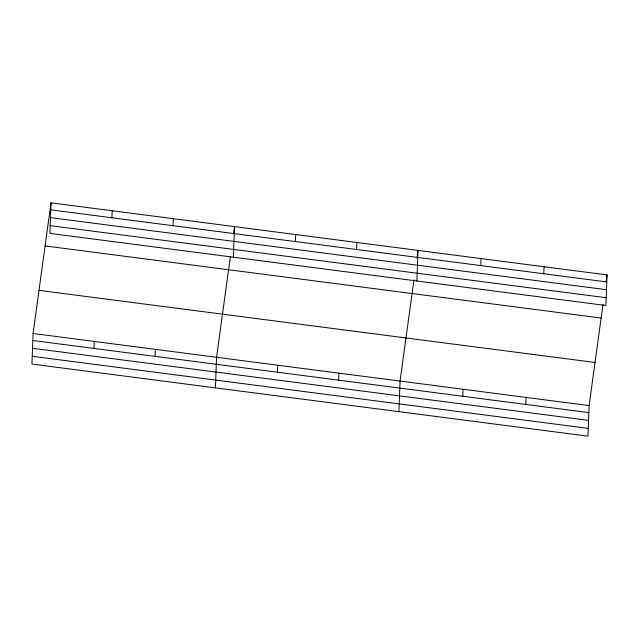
<?xml version="1.0" encoding="UTF-8"?>
<svg xmlns="http://www.w3.org/2000/svg" width="639" height="639" viewBox="0 0 639 639"><rect width="100%" height="100%" fill="white"/><g stroke="black" fill="none" stroke-linecap="round" stroke-linejoin="round"><path stroke-width="0.96" d="M51.016 202.827L49.898 233.411L605.932 305.506L607.05 274.922L51.016 202.827L33.068 333.494L31.95 364.078L587.984 436.173L589.102 405.589L603.008 304.324M93.981 348.431L94.237 341.426M111.921 217.763L112.184 210.758M155.141 356.362L155.397 349.357M173.089 225.695L173.345 218.682M215.439 387.873L216.565 357.281L230.336 256.998M233.387 257.205L234.505 226.613L233.562 233.475M277.47 372.225L277.725 365.212M295.418 241.558L295.673 234.545M338.63 380.157L338.886 373.144M356.578 249.49L356.834 242.477M398.928 411.66L400.054 381.076L413.96 279.81M416.876 280.992L418.002 250.408L416.924 258.252M462.812 396.26L463.067 389.247M480.76 265.592L481.015 258.579M525.833 404.431L526.089 397.418M543.773 273.764L544.037 266.751M606.107 281.783L607.05 274.922M50.761 209.832L606.794 281.935M50.473 217.611L606.507 289.715M50.177 225.631L606.211 297.726M45.097 245.943L601.131 318.046M38.995 290.37L595.029 362.473M33.068 333.494L589.102 405.589M32.813 340.499L588.846 412.602M32.533 348.279L588.559 420.382M32.238 356.298L588.271 428.394"/></g></svg>
